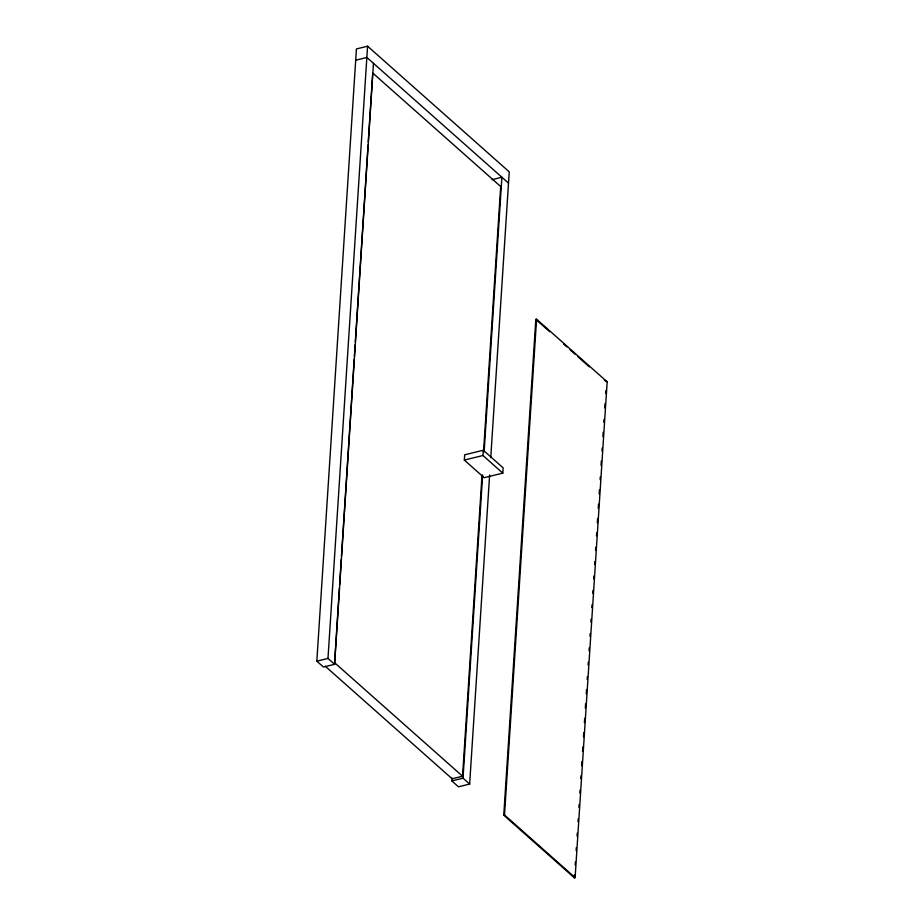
<?xml version="1.0" encoding="UTF-8"?>
<svg xmlns="http://www.w3.org/2000/svg" width="924" height="924" viewBox="0 0 924 924"><rect width="100%" height="100%" fill="white"/><g stroke="black" fill="none" stroke-linecap="round" stroke-linejoin="round"><path stroke-width="1.39" d="M373.469 63.34L334.615 664.298L323.446 667.036L316.828 661.168L356.421 48.949L367.579 46.2L509.239 171.841L490.748 457.715M334.615 664.298L327.985 658.419L367.579 46.2M339.42 587.918L334.58 662.704L462.554 776.218L452.136 778.782L325.236 666.216M339.605 585.042L341.279 559.147M341.464 556.271L354.204 359.228M354.389 356.352L355.139 344.848M355.324 341.972L368.064 144.929M368.249 142.053L372.719 73.019L500.692 186.532L483.575 451.166M464.333 460.083L464.668 454.827L483.275 450.242L503.141 467.856L502.795 473.123L484.188 477.696L464.333 460.083L482.94 455.509L502.795 473.123M489.628 474.959L469.646 784.072L458.477 786.809L451.859 780.942L452.044 778.066M482.94 455.509L483.275 450.242M462.554 776.218L481.993 475.617M469.646 784.072L463.028 778.193L482.64 474.844M484.13 451.836L501.882 177.246L492.122 179.649M503.765 815.176L535.828 319.381L536.567 319.207L607.172 381.831L575.109 877.615L574.37 877.8L503.765 815.176L504.504 814.991L575.109 877.615M504.504 814.991L536.567 319.207M574.37 877.8L574.555 874.924M575.202 864.864L575.386 861.988M576.137 850.496L576.322 847.62M577.061 836.128L577.246 833.252M577.997 821.759L578.181 818.883M578.921 807.38L579.105 804.515M579.856 793.011L580.041 790.136M580.78 778.643L580.965 775.767M581.612 765.707L581.901 761.399M582.547 751.339L582.825 747.031M583.471 736.971L583.749 732.651M584.407 722.603L584.684 718.283M585.331 708.223L585.608 703.915M586.266 693.855L586.544 689.547M587.19 679.486L587.375 676.611M588.126 665.118L588.311 662.242M589.05 650.739L589.235 647.874M589.986 636.37L590.17 633.494M590.91 622.002L591.094 619.126M591.834 607.634L592.03 604.758M592.769 593.266L592.954 590.39M593.693 578.886L593.878 576.022M594.629 564.518L594.813 561.642M595.553 550.15L595.737 547.274M596.488 535.781L596.673 532.905M597.32 522.845L597.597 518.537M598.255 508.477L598.533 504.158M599.179 494.109L599.457 489.789M600.115 479.729L600.3 476.853M601.039 465.361L601.316 461.053M601.963 450.993L602.159 448.117M602.898 436.625L603.176 432.305M603.822 422.245L604.007 419.381M604.758 407.877L605.035 403.569M605.682 393.508L605.867 390.633M355.694 60.21L366.851 57.473L508.512 183.114M607.172 381.831L604.284 380.111M316.828 661.168L327.985 658.419M451.859 780.942L463.028 778.193M535.828 319.381L549.734 331.716M563.64 344.051L566.851 346.904M570.062 349.746L575.409 354.493M577.546 356.387L589.316 366.828"/></g></svg>
